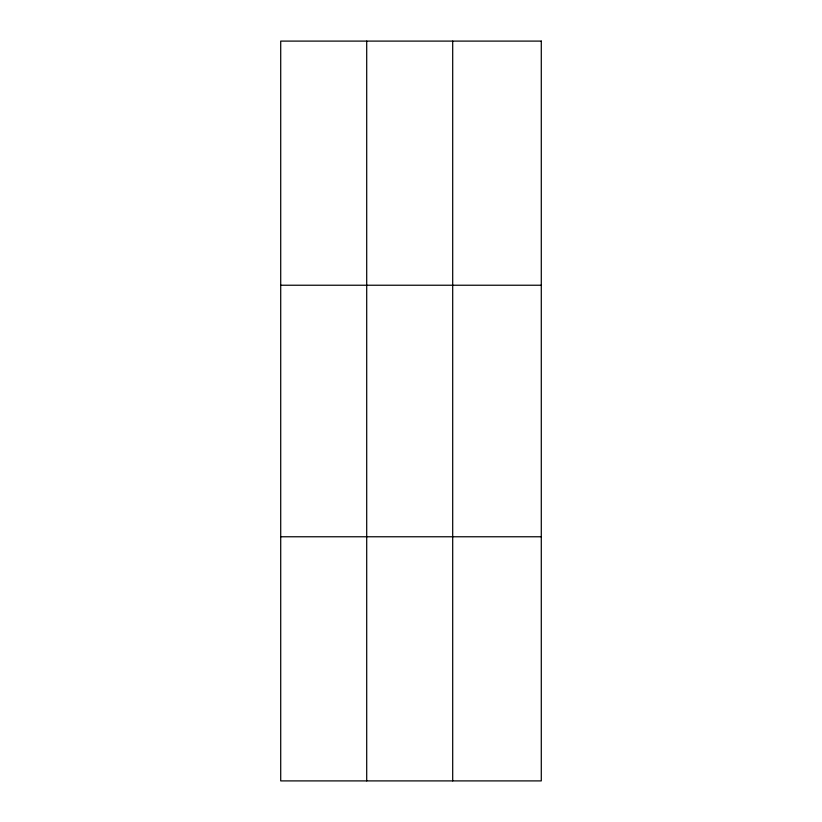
<?xml version="1.0" encoding="UTF-8"?>
<svg xmlns="http://www.w3.org/2000/svg" width="822" height="822" viewBox="0 0 822 822"><rect width="100%" height="100%" fill="white"/><g stroke="black" fill="none" stroke-linecap="round" stroke-linejoin="round"><path stroke-width="1.23" d="M366.704 780.9L366.704 41.1M452.696 780.9L452.696 41.1M280.713 285.234L541.287 285.234M280.713 536.766L541.287 536.766M541.287 41.1L541.287 780.9L280.713 780.9L280.713 41.1L541.287 41.1"/></g></svg>
